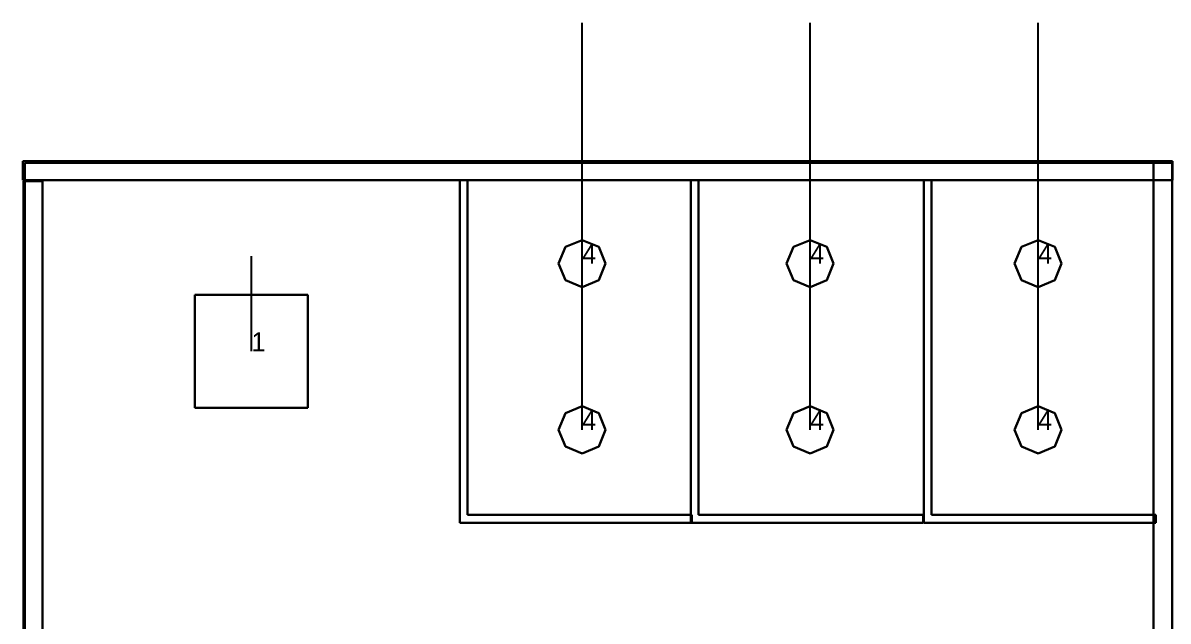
# Model space of a CAD drawing. Extents: x 0 to 48.1, y 0 to 23.7.
# Drawn here: x 14.4 to 20.42, y 13.9 to 17.05 of the extents above; entities that cross this region are included whole.
import ezdxf

# ---------------------------------------------------------------- set-up
doc = ezdxf.new("R2010")
doc.units = 0
doc.header["$MEASUREMENT"] = 0
for name, color, linetype in [('DLXFURN', 5, 'Continuous'), ('DLXLUM', 1, 'Continuous'), ('DLXLUMEX', 1, 'Continuous'), ('DLXSCENE', 7, 'Continuous')]:
    doc.layers.add(name, color=color, linetype=linetype)

# ---------------------------------------------------------------- blocks, each defined once
blk = doc.blocks.new('*U22')
at = {"color": 1}
blk.add_line((0, 0), (0, 0.5), dxfattribs=at)
for p, q in [((0.2975, 0.2975), (-0.2975, 0.2975)), ((-0.2975, 0.2975), (-0.2975, -0.2975)), ((-0.2975, 0.2975), (-0.2975, -0.2975)), ((-0.2975, -0.2975), (-0.2975, 0.2975)), ((-0.2975, 0.2975), (-0.2975, 0.2975)), ((0.2975, 0.2975), (-0.2975, 0.2975)), ((-0.2975, 0.2975), (-0.2975, 0.2975)), ((-0.2975, 0.2975), (0.2975, 0.2975)), ((-0.2975, -0.2975), (-0.2975, 0.2975)), ((-0.2975, 0.2975), (0.2975, 0.2975)), ((0.2975, -0.2975), (0.2975, 0.2975)), ((0.2975, 0.2975), (0.2975, 0.2975)), ((0.2975, -0.2975), (0.2975, 0.2975)), ((0.2975, 0.2975), (0.2975, 0.2975)), ((0.2975, 0.2975), (0.2975, -0.2975)), ((0.2975, 0.2975), (0.2975, -0.2975)), ((-0.2975, -0.2975), (0.2975, -0.2975)), ((-0.2975, -0.2975), (0.2975, -0.2975)), ((0.2975, -0.2975), (-0.2975, -0.2975)), ((-0.2975, -0.2975), (-0.2975, -0.2975)), ((-0.2975, -0.2975), (-0.2975, -0.2975)), ((0.2975, -0.2975), (-0.2975, -0.2975)), ((0.2975, -0.2975), (0.2975, -0.2975)), ((0.2975, -0.2975), (0.2975, -0.2975))]:
    blk.add_line(p, q)
at = {"layer": 'DLXLUMEX', "color": 7}
blk.add_text('1', height=0.1, dxfattribs=at).set_placement((0, 0))
blk = doc.blocks.new('*U24')
at = {"color": 1}
blk.add_line((0, 0), (0, 1.265), dxfattribs=at)
for p, q in [((-0.0877, 0.0877), (0, 0.124)), ((0, 0.124), (-0.0877, 0.0877)), ((0, 0.124), (-0.0877, 0.0877)), ((-0.0877, 0.0877), (0, 0.124)), ((0, 0.124), (0.0877, 0.0877)), ((0.0877, 0.0877), (0, 0.124)), ((0.0877, 0.0877), (0, 0.124)), ((0, 0.124), (0, 0.124)), ((0, 0.124), (0.0877, 0.0877)), ((0, 0.124), (0, 0.124)), ((-0.124, 0), (-0.0877, 0.0877)), ((-0.0877, 0.0877), (-0.124, 0)), ((-0.0877, 0.0877), (-0.124, 0)), ((-0.124, 0), (-0.0877, 0.0877)), ((-0.0877, 0.0877), (-0.0877, 0.0877)), ((-0.0877, 0.0877), (-0.0877, 0.0877)), ((0.0877, 0.0877), (0.124, 0)), ((0.124, 0), (0.0877, 0.0877)), ((0.0877, 0.0877), (0.0877, 0.0877)), ((0.124, 0), (0.0877, 0.0877)), ((0.0877, 0.0877), (0.0877, 0.0877)), ((0.0877, 0.0877), (0.124, 0)), ((-0.0877, -0.0877), (-0.124, 0)), ((-0.124, 0), (-0.0877, -0.0877)), ((-0.124, 0), (-0.124, 0)), ((-0.124, 0), (-0.0877, -0.0877)), ((-0.0877, -0.0877), (-0.124, 0)), ((-0.124, 0), (-0.124, 0)), ((0.124, 0), (0.0877, -0.0877)), ((0.0877, -0.0877), (0.124, 0)), ((0.0877, -0.0877), (0.124, 0)), ((0.124, 0), (0.0877, -0.0877)), ((0.124, 0), (0.124, 0)), ((0.124, 0), (0.124, 0)), ((0, -0.124), (-0.0877, -0.0877)), ((-0.0877, -0.0877), (0, -0.124)), ((-0.0877, -0.0877), (-0.0877, -0.0877)), ((-0.0877, -0.0877), (0, -0.124)), ((0, -0.124), (-0.0877, -0.0877)), ((-0.0877, -0.0877), (-0.0877, -0.0877)), ((0.0877, -0.0877), (0, -0.124)), ((0, -0.124), (0.0877, -0.0877)), ((0, -0.124), (0.0877, -0.0877)), ((0.0877, -0.0877), (0, -0.124)), ((0.0877, -0.0877), (0.0877, -0.0877)), ((0.0877, -0.0877), (0.0877, -0.0877)), ((0, -0.124), (0, -0.124)), ((0, -0.124), (0, -0.124))]:
    blk.add_line(p, q)
at = {"layer": 'DLXLUMEX', "color": 7}
blk.add_text('4', height=0.1, dxfattribs=at).set_placement((0, 0))
blk = doc.blocks.new('*U25')
at = {"color": 1}
blk.add_line((0, 0), (0, 1.265), dxfattribs=at)
for p, q in [((-0.0877, 0.0877), (0, 0.124)), ((0, 0.124), (-0.0877, 0.0877)), ((0, 0.124), (-0.0877, 0.0877)), ((-0.0877, 0.0877), (0, 0.124)), ((0, 0.124), (0.0877, 0.0877)), ((0.0877, 0.0877), (0, 0.124)), ((0.0877, 0.0877), (0, 0.124)), ((0, 0.124), (0, 0.124)), ((0, 0.124), (0.0877, 0.0877)), ((0, 0.124), (0, 0.124)), ((-0.124, 0), (-0.0877, 0.0877)), ((-0.0877, 0.0877), (-0.124, 0)), ((-0.0877, 0.0877), (-0.124, 0)), ((-0.124, 0), (-0.0877, 0.0877)), ((-0.0877, 0.0877), (-0.0877, 0.0877)), ((-0.0877, 0.0877), (-0.0877, 0.0877)), ((0.0877, 0.0877), (0.124, 0)), ((0.124, 0), (0.0877, 0.0877)), ((0.0877, 0.0877), (0.0877, 0.0877)), ((0.124, 0), (0.0877, 0.0877)), ((0.0877, 0.0877), (0.0877, 0.0877)), ((0.0877, 0.0877), (0.124, 0)), ((-0.0877, -0.0877), (-0.124, 0)), ((-0.124, 0), (-0.0877, -0.0877)), ((-0.124, 0), (-0.124, 0)), ((-0.124, 0), (-0.0877, -0.0877)), ((-0.0877, -0.0877), (-0.124, 0)), ((-0.124, 0), (-0.124, 0)), ((0.124, 0), (0.0877, -0.0877)), ((0.0877, -0.0877), (0.124, 0)), ((0.0877, -0.0877), (0.124, 0)), ((0.124, 0), (0.0877, -0.0877)), ((0.124, 0), (0.124, 0)), ((0.124, 0), (0.124, 0)), ((0, -0.124), (-0.0877, -0.0877)), ((-0.0877, -0.0877), (0, -0.124)), ((-0.0877, -0.0877), (-0.0877, -0.0877)), ((-0.0877, -0.0877), (0, -0.124)), ((0, -0.124), (-0.0877, -0.0877)), ((-0.0877, -0.0877), (-0.0877, -0.0877)), ((0.0877, -0.0877), (0, -0.124)), ((0, -0.124), (0.0877, -0.0877)), ((0, -0.124), (0.0877, -0.0877)), ((0.0877, -0.0877), (0, -0.124)), ((0.0877, -0.0877), (0.0877, -0.0877)), ((0.0877, -0.0877), (0.0877, -0.0877)), ((0, -0.124), (0, -0.124)), ((0, -0.124), (0, -0.124))]:
    blk.add_line(p, q)
at = {"layer": 'DLXLUMEX', "color": 7}
blk.add_text('4', height=0.1, dxfattribs=at).set_placement((0, 0))
blk = doc.blocks.new('*U26')
at = {"color": 1}
blk.add_line((0, 0), (0, 1.265), dxfattribs=at)
for p, q in [((-0.0877, 0.0877), (0, 0.124)), ((0, 0.124), (-0.0877, 0.0877)), ((0, 0.124), (-0.0877, 0.0877)), ((-0.0877, 0.0877), (0, 0.124)), ((0, 0.124), (0.0877, 0.0877)), ((0.0877, 0.0877), (0, 0.124)), ((0.0877, 0.0877), (0, 0.124)), ((0, 0.124), (0, 0.124)), ((0, 0.124), (0.0877, 0.0877)), ((0, 0.124), (0, 0.124)), ((-0.124, 0), (-0.0877, 0.0877)), ((-0.0877, 0.0877), (-0.124, 0)), ((-0.0877, 0.0877), (-0.124, 0)), ((-0.124, 0), (-0.0877, 0.0877)), ((-0.0877, 0.0877), (-0.0877, 0.0877)), ((-0.0877, 0.0877), (-0.0877, 0.0877)), ((0.0877, 0.0877), (0.124, 0)), ((0.124, 0), (0.0877, 0.0877)), ((0.0877, 0.0877), (0.0877, 0.0877)), ((0.124, 0), (0.0877, 0.0877)), ((0.0877, 0.0877), (0.0877, 0.0877)), ((0.0877, 0.0877), (0.124, 0)), ((-0.0877, -0.0877), (-0.124, 0)), ((-0.124, 0), (-0.0877, -0.0877)), ((-0.124, 0), (-0.124, 0)), ((-0.124, 0), (-0.0877, -0.0877)), ((-0.0877, -0.0877), (-0.124, 0)), ((-0.124, 0), (-0.124, 0)), ((0.124, 0), (0.0877, -0.0877)), ((0.0877, -0.0877), (0.124, 0)), ((0.0877, -0.0877), (0.124, 0)), ((0.124, 0), (0.0877, -0.0877)), ((0.124, 0), (0.124, 0)), ((0.124, 0), (0.124, 0)), ((0, -0.124), (-0.0877, -0.0877)), ((-0.0877, -0.0877), (0, -0.124)), ((-0.0877, -0.0877), (-0.0877, -0.0877)), ((-0.0877, -0.0877), (0, -0.124)), ((0, -0.124), (-0.0877, -0.0877)), ((-0.0877, -0.0877), (-0.0877, -0.0877)), ((0.0877, -0.0877), (0, -0.124)), ((0, -0.124), (0.0877, -0.0877)), ((0, -0.124), (0.0877, -0.0877)), ((0.0877, -0.0877), (0, -0.124)), ((0.0877, -0.0877), (0.0877, -0.0877)), ((0.0877, -0.0877), (0.0877, -0.0877)), ((0, -0.124), (0, -0.124)), ((0, -0.124), (0, -0.124))]:
    blk.add_line(p, q)
at = {"layer": 'DLXLUMEX', "color": 7}
blk.add_text('4', height=0.1, dxfattribs=at).set_placement((0, 0))
blk = doc.blocks.new('*U27')
at = {"color": 1}
blk.add_line((0, 0), (0, 1.265), dxfattribs=at)
for p, q in [((-0.0877, 0.0877), (0, 0.124)), ((0, 0.124), (-0.0877, 0.0877)), ((0, 0.124), (-0.0877, 0.0877)), ((-0.0877, 0.0877), (0, 0.124)), ((0, 0.124), (0.0877, 0.0877)), ((0.0877, 0.0877), (0, 0.124)), ((0.0877, 0.0877), (0, 0.124)), ((0, 0.124), (0, 0.124)), ((0, 0.124), (0.0877, 0.0877)), ((0, 0.124), (0, 0.124)), ((-0.124, 0), (-0.0877, 0.0877)), ((-0.0877, 0.0877), (-0.124, 0)), ((-0.0877, 0.0877), (-0.124, 0)), ((-0.124, 0), (-0.0877, 0.0877)), ((-0.0877, 0.0877), (-0.0877, 0.0877)), ((-0.0877, 0.0877), (-0.0877, 0.0877)), ((0.0877, 0.0877), (0.124, 0)), ((0.124, 0), (0.0877, 0.0877)), ((0.0877, 0.0877), (0.0877, 0.0877)), ((0.124, 0), (0.0877, 0.0877)), ((0.0877, 0.0877), (0.0877, 0.0877)), ((0.0877, 0.0877), (0.124, 0)), ((-0.0877, -0.0877), (-0.124, 0)), ((-0.124, 0), (-0.0877, -0.0877)), ((-0.124, 0), (-0.124, 0)), ((-0.124, 0), (-0.0877, -0.0877)), ((-0.0877, -0.0877), (-0.124, 0)), ((-0.124, 0), (-0.124, 0)), ((0.124, 0), (0.0877, -0.0877)), ((0.0877, -0.0877), (0.124, 0)), ((0.0877, -0.0877), (0.124, 0)), ((0.124, 0), (0.0877, -0.0877)), ((0.124, 0), (0.124, 0)), ((0.124, 0), (0.124, 0)), ((0, -0.124), (-0.0877, -0.0877)), ((-0.0877, -0.0877), (0, -0.124)), ((-0.0877, -0.0877), (-0.0877, -0.0877)), ((-0.0877, -0.0877), (0, -0.124)), ((0, -0.124), (-0.0877, -0.0877)), ((-0.0877, -0.0877), (-0.0877, -0.0877)), ((0.0877, -0.0877), (0, -0.124)), ((0, -0.124), (0.0877, -0.0877)), ((0, -0.124), (0.0877, -0.0877)), ((0.0877, -0.0877), (0, -0.124)), ((0.0877, -0.0877), (0.0877, -0.0877)), ((0.0877, -0.0877), (0.0877, -0.0877)), ((0, -0.124), (0, -0.124)), ((0, -0.124), (0, -0.124))]:
    blk.add_line(p, q)
at = {"layer": 'DLXLUMEX', "color": 7}
blk.add_text('4', height=0.1, dxfattribs=at).set_placement((0, 0))
blk = doc.blocks.new('*U28')
at = {"color": 1}
blk.add_line((0, 0), (0, 1.265), dxfattribs=at)
for p, q in [((-0.0877, 0.0877), (0, 0.124)), ((0, 0.124), (-0.0877, 0.0877)), ((0, 0.124), (-0.0877, 0.0877)), ((-0.0877, 0.0877), (0, 0.124)), ((0, 0.124), (0.0877, 0.0877)), ((0.0877, 0.0877), (0, 0.124)), ((0.0877, 0.0877), (0, 0.124)), ((0, 0.124), (0, 0.124)), ((0, 0.124), (0.0877, 0.0877)), ((0, 0.124), (0, 0.124)), ((-0.124, 0), (-0.0877, 0.0877)), ((-0.0877, 0.0877), (-0.124, 0)), ((-0.0877, 0.0877), (-0.124, 0)), ((-0.124, 0), (-0.0877, 0.0877)), ((-0.0877, 0.0877), (-0.0877, 0.0877)), ((-0.0877, 0.0877), (-0.0877, 0.0877)), ((0.0877, 0.0877), (0.124, 0)), ((0.124, 0), (0.0877, 0.0877)), ((0.0877, 0.0877), (0.0877, 0.0877)), ((0.124, 0), (0.0877, 0.0877)), ((0.0877, 0.0877), (0.0877, 0.0877)), ((0.0877, 0.0877), (0.124, 0)), ((-0.0877, -0.0877), (-0.124, 0)), ((-0.124, 0), (-0.0877, -0.0877)), ((-0.124, 0), (-0.124, 0)), ((-0.124, 0), (-0.0877, -0.0877)), ((-0.0877, -0.0877), (-0.124, 0)), ((-0.124, 0), (-0.124, 0)), ((0.124, 0), (0.0877, -0.0877)), ((0.0877, -0.0877), (0.124, 0)), ((0.0877, -0.0877), (0.124, 0)), ((0.124, 0), (0.0877, -0.0877)), ((0.124, 0), (0.124, 0)), ((0.124, 0), (0.124, 0)), ((0, -0.124), (-0.0877, -0.0877)), ((-0.0877, -0.0877), (0, -0.124)), ((-0.0877, -0.0877), (-0.0877, -0.0877)), ((-0.0877, -0.0877), (0, -0.124)), ((0, -0.124), (-0.0877, -0.0877)), ((-0.0877, -0.0877), (-0.0877, -0.0877)), ((0.0877, -0.0877), (0, -0.124)), ((0, -0.124), (0.0877, -0.0877)), ((0, -0.124), (0.0877, -0.0877)), ((0.0877, -0.0877), (0, -0.124)), ((0.0877, -0.0877), (0.0877, -0.0877)), ((0.0877, -0.0877), (0.0877, -0.0877)), ((0, -0.124), (0, -0.124)), ((0, -0.124), (0, -0.124))]:
    blk.add_line(p, q)
at = {"layer": 'DLXLUMEX', "color": 7}
blk.add_text('4', height=0.1, dxfattribs=at).set_placement((0, 0))
blk = doc.blocks.new('*U29')
at = {"color": 1}
blk.add_line((0, 0), (0, 1.265), dxfattribs=at)
for p, q in [((-0.0877, 0.0877), (0, 0.124)), ((0, 0.124), (-0.0877, 0.0877)), ((0, 0.124), (-0.0877, 0.0877)), ((-0.0877, 0.0877), (0, 0.124)), ((0, 0.124), (0.0877, 0.0877)), ((0.0877, 0.0877), (0, 0.124)), ((0.0877, 0.0877), (0, 0.124)), ((0, 0.124), (0, 0.124)), ((0, 0.124), (0.0877, 0.0877)), ((0, 0.124), (0, 0.124)), ((-0.124, 0), (-0.0877, 0.0877)), ((-0.0877, 0.0877), (-0.124, 0)), ((-0.0877, 0.0877), (-0.124, 0)), ((-0.124, 0), (-0.0877, 0.0877)), ((-0.0877, 0.0877), (-0.0877, 0.0877)), ((-0.0877, 0.0877), (-0.0877, 0.0877)), ((0.0877, 0.0877), (0.124, 0)), ((0.124, 0), (0.0877, 0.0877)), ((0.0877, 0.0877), (0.0877, 0.0877)), ((0.124, 0), (0.0877, 0.0877)), ((0.0877, 0.0877), (0.0877, 0.0877)), ((0.0877, 0.0877), (0.124, 0)), ((-0.0877, -0.0877), (-0.124, 0)), ((-0.124, 0), (-0.0877, -0.0877)), ((-0.124, 0), (-0.124, 0)), ((-0.124, 0), (-0.0877, -0.0877)), ((-0.0877, -0.0877), (-0.124, 0)), ((-0.124, 0), (-0.124, 0)), ((0.124, 0), (0.0877, -0.0877)), ((0.0877, -0.0877), (0.124, 0)), ((0.0877, -0.0877), (0.124, 0)), ((0.124, 0), (0.0877, -0.0877)), ((0.124, 0), (0.124, 0)), ((0.124, 0), (0.124, 0)), ((0, -0.124), (-0.0877, -0.0877)), ((-0.0877, -0.0877), (0, -0.124)), ((-0.0877, -0.0877), (-0.0877, -0.0877)), ((-0.0877, -0.0877), (0, -0.124)), ((0, -0.124), (-0.0877, -0.0877)), ((-0.0877, -0.0877), (-0.0877, -0.0877)), ((0.0877, -0.0877), (0, -0.124)), ((0, -0.124), (0.0877, -0.0877)), ((0, -0.124), (0.0877, -0.0877)), ((0.0877, -0.0877), (0, -0.124)), ((0.0877, -0.0877), (0.0877, -0.0877)), ((0.0877, -0.0877), (0.0877, -0.0877)), ((0, -0.124), (0, -0.124)), ((0, -0.124), (0, -0.124))]:
    blk.add_line(p, q)
at = {"layer": 'DLXLUMEX', "color": 7}
blk.add_text('4', height=0.1, dxfattribs=at).set_placement((0, 0))
blk = doc.blocks.new('*U74')
for p, q in [((0.2, 9.8021), (0.1, 9.8021)), ((0.1, 9.8021), (0.1, 0.118)), ((0.1, 9.8021), (0.2, 9.8021)), ((0.1, 0.118), (0.1, 9.8021)), ((0.2, 9.8021), (0.1, 9.8021)), ((0.1, 9.8021), (0.1, 9.8021)), ((0.1, 9.8021), (0.2, 9.8021)), ((0.1, 9.8021), (0.1, 0.118)), ((0.1, 0.118), (0.1, 9.8021)), ((0.1, 9.8021), (0.1, 9.8021))]:
    blk.add_line(p, q)
blk = doc.blocks.new('*U76')
for p, q in [((0.2, 4.0794), (0.1, 4.0794)), ((0.1, 4.0794), (0.1, 0.1)), ((0.1, 4.0794), (0.2, 4.0794)), ((0.1, 0.1), (0.1, 4.0794)), ((0.2, 4.0794), (0.1, 4.0794)), ((0.1, 4.0794), (0.1, 4.0794)), ((0.1, 4.0794), (0.2, 4.0794)), ((0.1, 4.0794), (0.1, 0.1)), ((0.1, 0.1), (0.1, 4.0794)), ((0.1, 4.0794), (0.1, 4.0794)), ((0.2, 0.1), (0.2, 4.0794)), ((0.2, 4.0794), (0.2, 0.1)), ((0.2, 0.1), (0.2, 4.0794)), ((0.2, 4.0794), (0.2, 4.0794)), ((0.2, 4.0794), (0.2, 0.1)), ((0.2, 4.0794), (0.2, 4.0794)), ((0.1, 0.1), (0.2, 0.1)), ((0.2, 0.1), (0.1, 0.1)), ((0.1, 0.1), (0.2, 0.1)), ((0.2, 0.1), (0.1, 0.1)), ((0.1, 0.1), (0.1, 0.1)), ((0.1, 0.1), (0.1, 0.1)), ((0.2, 0.1), (0.2, 0.1)), ((0.2, 0.1), (0.2, 0.1))]:
    blk.add_line(p, q)
blk = doc.blocks.new('*U81')
for p, q in [((0.1273, 1.2), (0.1273, -0.6)), ((0.1681, 1.2), (0.1273, 1.2)), ((0.1273, 1.2), (0.1681, 1.2)), ((0.1273, -0.6), (0.1273, 1.2)), ((0.1681, 1.2), (0.1273, 1.2)), ((0.1273, 1.2), (0.1273, 1.2)), ((0.1273, 1.2), (0.1681, 1.2)), ((0.1273, 1.2), (0.1273, -0.6)), ((0.1273, -0.6), (0.1273, 1.2)), ((0.1273, 1.2), (0.1273, 1.2)), ((0.1681, -0.5581), (0.1681, 1.2)), ((0.1681, 1.2), (0.1681, -0.5581)), ((0.1681, -0.5581), (0.1681, 1.2)), ((0.1681, 1.2), (0.1681, 1.2)), ((0.1681, 1.2), (0.1681, -0.5581)), ((0.1681, 1.2), (0.1681, 1.2)), ((0.1273, -0.6), (1.3483, -0.6)), ((1.3483, -0.6), (0.1273, -0.6)), ((1.3483, -0.6), (0.1273, -0.6)), ((0.1273, -0.6), (0.1273, -0.6)), ((0.1273, -0.6), (1.3483, -0.6)), ((0.1273, -0.6), (0.1273, -0.6)), ((1.3483, -0.5581), (0.1681, -0.5581)), ((0.1681, -0.5581), (1.3483, -0.5581)), ((1.3483, -0.5581), (0.1681, -0.5581)), ((0.1681, -0.5581), (0.1681, -0.5581)), ((0.1681, -0.5581), (1.3483, -0.5581)), ((0.1681, -0.5581), (0.1681, -0.5581)), ((1.3483, -0.6), (1.3483, -0.5581)), ((1.3483, -0.5581), (1.3483, -0.6)), ((1.3483, -0.6), (1.3483, -0.5581)), ((1.3483, -0.5581), (1.3483, -0.5581)), ((1.3483, -0.5581), (1.3483, -0.6)), ((1.3483, -0.5581), (1.3483, -0.5581)), ((1.3483, -0.6), (1.3483, -0.6)), ((1.3483, -0.6), (1.3483, -0.6))]:
    blk.add_line(p, q)
blk = doc.blocks.new('*U82')
for p, q in [((0.1273, 1.2), (0.1273, -0.6)), ((0.1681, 1.2), (0.1273, 1.2)), ((0.1273, 1.2), (0.1681, 1.2)), ((0.1273, -0.6), (0.1273, 1.2)), ((0.1681, 1.2), (0.1273, 1.2)), ((0.1273, 1.2), (0.1273, 1.2)), ((0.1273, 1.2), (0.1681, 1.2)), ((0.1273, 1.2), (0.1273, -0.6)), ((0.1273, -0.6), (0.1273, 1.2)), ((0.1273, 1.2), (0.1273, 1.2)), ((0.1681, -0.5581), (0.1681, 1.2)), ((0.1681, 1.2), (0.1681, -0.5581)), ((0.1681, -0.5581), (0.1681, 1.2)), ((0.1681, 1.2), (0.1681, 1.2)), ((0.1681, 1.2), (0.1681, -0.5581)), ((0.1681, 1.2), (0.1681, 1.2)), ((0.1273, -0.6), (1.3483, -0.6)), ((1.3483, -0.6), (0.1273, -0.6)), ((1.3483, -0.6), (0.1273, -0.6)), ((0.1273, -0.6), (0.1273, -0.6)), ((0.1273, -0.6), (1.3483, -0.6)), ((0.1273, -0.6), (0.1273, -0.6)), ((1.3483, -0.5581), (0.1681, -0.5581)), ((0.1681, -0.5581), (1.3483, -0.5581)), ((1.3483, -0.5581), (0.1681, -0.5581)), ((0.1681, -0.5581), (0.1681, -0.5581)), ((0.1681, -0.5581), (1.3483, -0.5581)), ((0.1681, -0.5581), (0.1681, -0.5581)), ((1.3483, -0.6), (1.3483, -0.5581)), ((1.3483, -0.5581), (1.3483, -0.6)), ((1.3483, -0.6), (1.3483, -0.5581)), ((1.3483, -0.5581), (1.3483, -0.5581)), ((1.3483, -0.5581), (1.3483, -0.6)), ((1.3483, -0.5581), (1.3483, -0.5581)), ((1.3483, -0.6), (1.3483, -0.6)), ((1.3483, -0.6), (1.3483, -0.6))]:
    blk.add_line(p, q)
blk = doc.blocks.new('*U83')
for p, q in [((0.1273, 1.2), (0.1273, -0.6)), ((0.1681, 1.2), (0.1273, 1.2)), ((0.1273, 1.2), (0.1681, 1.2)), ((0.1273, -0.6), (0.1273, 1.2)), ((0.1681, 1.2), (0.1273, 1.2)), ((0.1273, 1.2), (0.1273, 1.2)), ((0.1273, 1.2), (0.1681, 1.2)), ((0.1273, 1.2), (0.1273, -0.6)), ((0.1273, -0.6), (0.1273, 1.2)), ((0.1273, 1.2), (0.1273, 1.2)), ((0.1681, -0.5581), (0.1681, 1.2)), ((0.1681, 1.2), (0.1681, -0.5581)), ((0.1681, -0.5581), (0.1681, 1.2)), ((0.1681, 1.2), (0.1681, 1.2)), ((0.1681, 1.2), (0.1681, -0.5581)), ((0.1681, 1.2), (0.1681, 1.2)), ((0.1273, -0.6), (1.3483, -0.6)), ((1.3483, -0.6), (0.1273, -0.6)), ((1.3483, -0.6), (0.1273, -0.6)), ((0.1273, -0.6), (0.1273, -0.6)), ((0.1273, -0.6), (1.3483, -0.6)), ((0.1273, -0.6), (0.1273, -0.6)), ((1.3483, -0.5581), (0.1681, -0.5581)), ((0.1681, -0.5581), (1.3483, -0.5581)), ((1.3483, -0.5581), (0.1681, -0.5581)), ((0.1681, -0.5581), (0.1681, -0.5581)), ((0.1681, -0.5581), (1.3483, -0.5581)), ((0.1681, -0.5581), (0.1681, -0.5581)), ((1.3483, -0.6), (1.3483, -0.5581)), ((1.3483, -0.5581), (1.3483, -0.6)), ((1.3483, -0.6), (1.3483, -0.5581)), ((1.3483, -0.5581), (1.3483, -0.5581)), ((1.3483, -0.5581), (1.3483, -0.6)), ((1.3483, -0.5581), (1.3483, -0.5581)), ((1.3483, -0.6), (1.3483, -0.6)), ((1.3483, -0.6), (1.3483, -0.6))]:
    blk.add_line(p, q)
blk = doc.blocks.new('*U84')
for p, q in [((6.1445, -0.1), (0.1, -0.1)), ((0.1, -0.1), (0.1, -0.2)), ((0.1, -0.1), (6.1445, -0.1)), ((0.1, -0.2), (0.1, -0.1)), ((0.1, -0.1), (0.1, -0.2)), ((0.1, -0.2), (0.1, -0.1)), ((0.1, -0.1), (0.1, -0.1)), ((0.1, -0.1), (0.1, -0.1)), ((0.1, -0.1), (6.1445, -0.1)), ((6.1445, -0.1), (0.1, -0.1)), ((6.1445, -0.2), (6.1445, -0.1)), ((6.1445, -0.1), (6.1445, -0.2)), ((6.1445, -0.2), (6.1445, -0.1)), ((6.1445, -0.1), (6.1445, -0.1)), ((6.1445, -0.1), (6.1445, -0.2)), ((6.1445, -0.1), (6.1445, -0.1)), ((0.1, -0.2), (6.1445, -0.2)), ((6.1445, -0.2), (0.1, -0.2)), ((0.1, -0.2), (0.1, -0.2)), ((0.1, -0.2), (6.1445, -0.2)), ((6.1445, -0.2), (0.1, -0.2)), ((0.1, -0.2), (0.1, -0.2)), ((6.1445, -0.2), (6.1445, -0.2)), ((6.1445, -0.2), (6.1445, -0.2))]:
    blk.add_line(p, q)
blk = doc.blocks.new('*U132')
for p, q in [((14.4099, 16.3112), (14.4099, 12.1349)), ((20.4434, 16.3112), (14.4099, 16.3112)), ((14.4099, 16.3112), (14.4099, 12.1349)), ((14.4099, 12.1349), (14.4099, 16.3112)), ((14.4099, 16.3112), (14.4099, 16.3112)), ((14.4099, 16.3112), (14.4099, 16.3112)), ((14.4099, 16.3112), (20.4434, 16.3112)), ((20.4434, 16.3112), (14.4099, 16.3112)), ((14.4099, 16.3112), (20.4434, 16.3112)), ((14.4099, 12.1349), (14.4099, 16.3112))]:
    blk.add_line(p, q)
blk = doc.blocks.new('*U135')
for p, q in [((-3.0167, 2.0882), (-3.0167, -2.0882)), ((-3.0167, -2.0882), (-3.0167, 2.0882)), ((-3.0167, 2.0882), (-3.0167, 2.0882)), ((-3.0167, 2.0882), (-3.0167, 2.0882)), ((-3.0167, 2.0882), (3.0167, 2.0882)), ((3.0167, 2.0882), (-3.0167, 2.0882)), ((-3.0167, 2.0882), (3.0167, 2.0882)), ((-3.0167, -2.0882), (-3.0167, 2.0882)), ((3.0167, 2.0882), (3.0167, 2.0882)), ((3.0167, 2.0882), (3.0167, 2.0882)), ((3.0167, 2.0882), (3.0167, -2.0882)), ((3.0167, -2.0882), (3.0167, 2.0882)), ((3.0167, 2.0882), (3.0167, -2.0882)), ((-3.0167, -2.0882), (-3.0167, -2.0882)), ((-3.0167, -2.0882), (3.0167, -2.0882)), ((3.0167, -2.0882), (-3.0167, -2.0882)), ((-3.0167, -2.0882), (-3.0167, -2.0882)), ((3.0167, -2.0882), (-3.0167, -2.0882)), ((3.0167, -2.0882), (3.0167, -2.0882)), ((3.0167, -2.0882), (3.0167, -2.0882))]:
    blk.add_line(p, q)

msp = doc.modelspace()

# ---------------------------------------------------------------- block references
at = {"layer": 'DLXFURN'}
for name, p in [('*U84', (14.3002, 16.4214)), ('*U74', (20.2447, 6.5157)), ('*U76', (14.303, 12.1352)), ('*U81', (16.5699, 15.0206)), ('*U82', (17.7849, 15.0206)), ('*U83', (19.0093, 15.0206))]:
    msp.add_blockref(name, p, dxfattribs=at)
at = {"layer": 'DLXLUM'}
for name, p in [('*U25', (17.3404, 15.7821)), ('*U27', (18.5391, 15.7821)), ('*U29', (19.7378, 15.7821)), ('*U24', (17.3404, 14.9082)), ('*U26', (18.5391, 14.9082)), ('*U28', (19.7378, 14.9082)), ('*U22', (15.6016, 15.3213))]:
    msp.add_blockref(name, p, dxfattribs=at)
at = {"layer": 'DLXSCENE'}
for name, p in [('*U132', (0, 0)), ('*U135', (17.4267, 14.2231))]:
    msp.add_blockref(name, p, dxfattribs=at)

doc.saveas('drawing.dxf')
